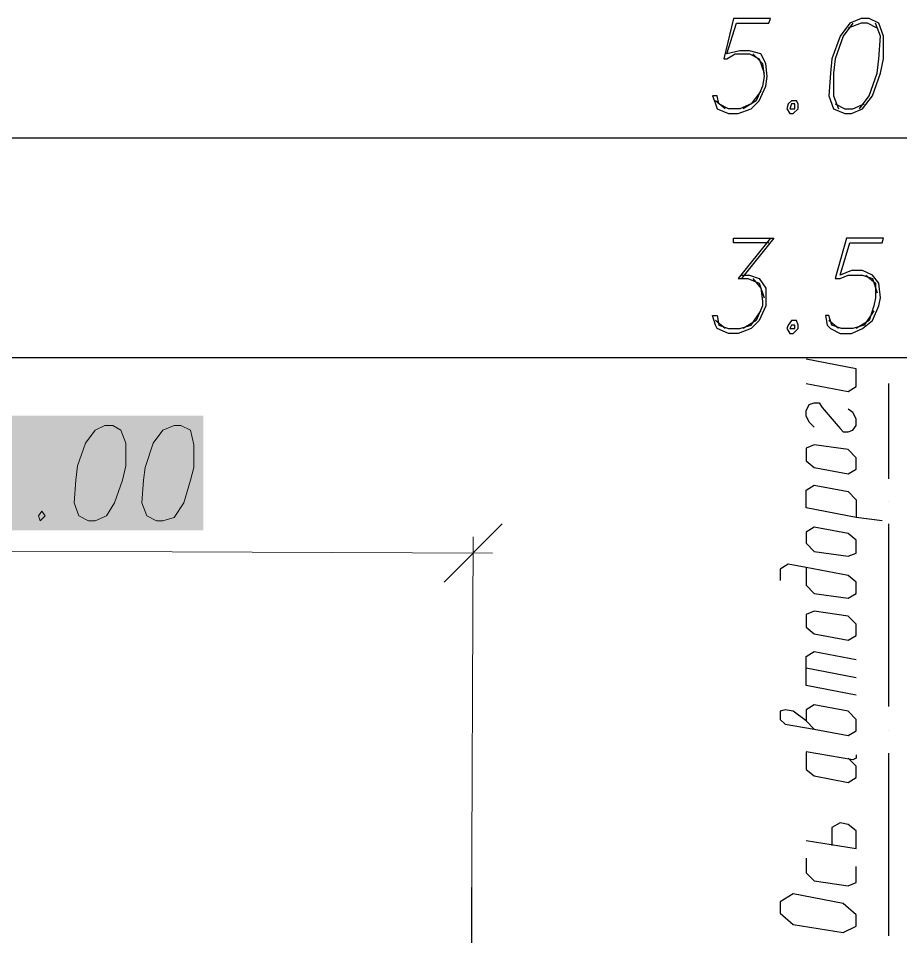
# Model space of a CAD drawing. Header units: millimetres. Extents: x 4241 to 6572, y 870 to 1291.
# Drawn here: x 5157.22 to 5180.34, y 939.85 to 963.92 of the extents above; entities that cross this region are included whole.
import ezdxf

# ---------------------------------------------------------------- set-up
doc = ezdxf.new("R2010")
doc.units = ezdxf.units.MM
doc.layers.add('PDF _0', color=7, linetype='Continuous')
doc.layers.add('PDF _Оси', color=1, linetype='Continuous')

msp = doc.modelspace()

# ---------------------------------------------------------------- linework, layer by layer
at = {"layer": 'PDF _0', "color": 5, "lineweight": 25}
for points in [[(5176.6771, 962.0162), (5176.4231, 961.6775), (5176.1267, 961.5505), (5175.8304, 961.5505), (5175.5764, 961.6775), (5175.5341, 961.8892), (5175.4071, 961.8892), (5175.4917, 961.6775), (5175.5341, 961.5505), (5175.8304, 961.4235), (5176.0844, 961.4235), (5176.4231, 961.5505), (5176.6348, 961.7622), (5176.8041, 962.1432), (5176.8464, 962.3972), (5176.8041, 962.7359), (5176.6771, 962.9899), (5176.3808, 963.0746), (5176.1267, 963.0746), (5175.7881, 962.9899), (5176.0421, 963.7943), (5176.8888, 963.7943), (5176.9311, 963.9213), (5175.9574, 963.9213), (5175.7034, 962.8629), (5175.7881, 962.8629), (5175.9997, 962.9899), (5176.3808, 962.9899), (5176.6348, 962.8629), (5176.7618, 962.4819)], [(5179.0902, 963.7943), (5178.8362, 963.4556), (5178.6245, 962.8629), (5178.5822, 962.4819), (5178.5822, 961.8892), (5178.7092, 961.5505)], [(5179.7252, 963.6673), (5179.4712, 963.7943), (5179.3019, 963.7943), (5178.9632, 963.6673)], [(5179.2595, 961.5505), (5179.5135, 961.8892), (5179.7252, 962.4819), (5179.7675, 962.8629), (5179.8099, 963.4556), (5179.6829, 963.7943)], [(5176.4654, 962.9899), (5176.7194, 962.7359), (5176.7618, 962.3972), (5176.7194, 962.1432), (5176.5501, 961.7622), (5176.2114, 961.5505)], [(5175.7457, 961.5505), (5175.4917, 961.7622)], [(5178.6245, 961.6775), (5178.8785, 961.5505), (5179.0902, 961.5505), (5179.3865, 961.6775)], [(5097.5534, 960.7885), (5162.1986, 960.7885)], [(5158.7271, 960.7885), (5316.3396, 960.7885)], [(5176.8888, 958.0367), (5175.9574, 958.0367), (5175.9574, 958.1637), (5177.0158, 958.1637), (5176.1691, 957.1054)], [(5176.9311, 958.1637), (5176.0844, 957.1054), (5176.3384, 957.1054), (5176.6348, 956.9784), (5176.7618, 956.5973)], [(5179.6405, 956.2587), (5179.3865, 955.8777), (5179.0902, 955.793), (5178.7938, 955.793), (5178.5398, 955.8777), (5178.4552, 956.1317), (5178.3705, 956.1317), (5178.4128, 955.8777), (5178.4975, 955.793), (5178.7515, 955.666), (5179.0479, 955.666), (5179.3442, 955.793), (5179.5982, 956.0047), (5179.7675, 956.3857), (5179.8099, 956.5973), (5179.7675, 956.9784), (5179.5982, 957.19), (5179.3442, 957.317), (5179.0479, 957.317), (5178.7515, 957.19), (5179.0055, 958.0367), (5179.8522, 958.0367), (5179.8945, 958.1637), (5178.9208, 958.1637), (5178.6245, 957.1054), (5178.7515, 957.1054), (5178.9632, 957.19), (5179.3442, 957.19), (5179.5982, 957.1054), (5179.7252, 956.7243)], [(5176.1691, 957.19), (5176.3808, 957.19), (5176.6348, 957.1054), (5176.8041, 956.8514), (5176.8041, 956.5127), (5176.8041, 956.3857), (5176.6348, 956.0047), (5176.4231, 955.793), (5176.0844, 955.666), (5175.8304, 955.666), (5175.5341, 955.793), (5175.4917, 955.8777), (5175.4071, 956.1317), (5175.5341, 956.1317), (5175.5764, 955.8777), (5175.8304, 955.793), (5176.1267, 955.793), (5176.4231, 955.8777), (5176.6771, 956.2587)], [(5179.4289, 957.19), (5179.6829, 956.9784), (5179.6829, 956.5973), (5179.6405, 956.3857), (5179.5135, 956.0047), (5179.1749, 955.793)], [(5176.4654, 957.1054), (5176.6771, 956.8514), (5176.7194, 956.5127), (5176.7194, 956.3857), (5176.5501, 956.0047), (5176.2114, 955.793)], [(5175.7457, 955.793), (5175.4917, 956.0047)], [(5178.7092, 955.793), (5178.4552, 956.0047)], [(5132.5219, 955.031), (5229.0876, 955.031)]]:
    msp.add_lwpolyline(points, dxfattribs=at)
for points in [[(5179.3019, 963.9213), (5179.0055, 963.7943), (5178.7515, 963.4556), (5178.5398, 962.8629), (5178.4975, 962.4819), (5178.4552, 961.8892), (5178.5822, 961.5505), (5178.8785, 961.4235), (5179.0479, 961.4235), (5179.3442, 961.5505), (5179.5982, 961.8892), (5179.8099, 962.4819), (5179.8945, 962.8629), (5179.8945, 963.4556), (5179.7675, 963.7943), (5179.5135, 963.9213)], [(5177.4815, 961.7622), (5177.3968, 961.6775), (5177.3545, 961.5505), (5177.4391, 961.4235), (5177.5238, 961.4235), (5177.6508, 961.5505), (5177.6508, 961.6775), (5177.6085, 961.7622)], [(5177.4815, 961.6775), (5177.4391, 961.5505), (5177.5661, 961.5505), (5177.5661, 961.6775)], [(5177.4815, 956.0047), (5177.3968, 955.8777), (5177.3545, 955.793), (5177.4391, 955.666), (5177.5238, 955.666), (5177.6508, 955.793), (5177.6508, 955.8777), (5177.6085, 956.0047)], [(5177.4815, 955.8777), (5177.4391, 955.793), (5177.5661, 955.793), (5177.5661, 955.8777)]]:
    msp.add_lwpolyline(points, close=True, dxfattribs=at)
at = {"layer": 'PDF _0', "color": 1, "lineweight": 25}
for points in [[(5177.8625, 954.3536), (5178.9632, 954.1419), (5179.1749, 954.2689), (5179.1749, 954.7346), (5177.8625, 954.9886)], [(5178.0741, 953.2106), (5177.9471, 953.3376), (5177.8625, 953.5069), (5177.8625, 953.6339), (5177.9471, 953.8032), (5178.0741, 953.8456), (5178.2012, 953.8456), (5178.2858, 953.7186), (5178.7515, 953.1682), (5178.8362, 953.0836), (5178.9632, 953.0836), (5179.0902, 953.1259), (5179.1749, 953.2529), (5179.1749, 953.4222), (5179.0902, 953.5916), (5178.9632, 953.6762)], [(5179.8522, 950.7551), (5179.1749, 950.8398), (5177.8625, 951.0938), (5177.8625, 951.5595), (5178.0741, 951.6865), (5178.9632, 951.5172), (5179.1749, 951.3055), (5179.1749, 950.8398)], [(5177.8625, 949.5274), (5177.8625, 949.0617), (5178.0741, 948.8501), (5178.9632, 948.7231), (5179.1749, 948.8501), (5179.1749, 949.1464), (5178.9632, 949.3158), (5177.8625, 949.5274), (5177.3968, 949.6121), (5177.1851, 949.4851), (5177.1851, 949.1888)], [(5177.8625, 946.9027), (5177.8625, 947.199), (5178.0741, 947.326), (5179.1749, 947.1143)], [(5179.1749, 946.183), (5177.8625, 946.437), (5177.8625, 946.9027), (5179.1749, 946.6487)], [(5178.0741, 945.294), (5178.9632, 945.1246), (5179.1749, 945.2516), (5179.1749, 945.548), (5178.9632, 945.7596), (5178.0741, 945.929), (5177.8625, 945.802), (5177.8625, 945.5056), (5177.5238, 945.7596), (5177.3121, 945.802), (5177.1851, 945.7596), (5177.1851, 945.548), (5177.3121, 945.421), (5178.0741, 945.294), (5177.8625, 945.5056)], [(5179.1749, 944.6166), (5179.1749, 944.5319), (5179.0902, 944.4896), (5177.8625, 944.7013), (5177.8625, 944.2356), (5178.0741, 944.0662), (5178.9632, 943.8969), (5179.1749, 944.0239), (5179.1749, 944.3203), (5178.9632, 944.5319)], [(5177.8625, 942.3728), (5179.1749, 942.1612), (5179.1749, 942.6269), (5178.9632, 942.7962), (5178.7515, 942.8385), (5178.5398, 942.7115), (5178.5398, 942.2458)], [(5177.8625, 941.9072), (5177.8625, 941.5262), (5178.0741, 941.3145), (5178.9632, 941.1875), (5179.1749, 941.2721), (5179.1749, 941.6955)]]:
    msp.add_lwpolyline(points, dxfattribs=at)
at = {"layer": 'PDF _0', "color": 5, "lineweight": 18}
for points in [[(5159.4892, 953.2529), (5159.2352, 953.1259), (5158.9812, 952.7872), (5158.7695, 952.1945), (5158.7271, 951.8135), (5158.6848, 951.2208), (5158.8118, 950.8821), (5159.0658, 950.7551), (5159.2352, 950.7551), (5159.5315, 950.8821), (5159.7432, 951.2208), (5159.9549, 951.8135), (5160.0395, 952.1945), (5160.0395, 952.7872), (5159.9125, 953.1259), (5159.7008, 953.2529)], [(5161.3096, 953.2529), (5161.0132, 953.1259), (5160.7592, 952.7872), (5160.5475, 952.1522), (5160.5052, 951.8135), (5160.4629, 951.2208), (5160.5899, 950.8821), (5160.8439, 950.7551), (5161.0132, 950.7551), (5161.3096, 950.8398), (5161.5636, 951.2208), (5161.7329, 951.8135), (5161.8176, 952.1522), (5161.8176, 952.7449), (5161.7329, 953.1259), (5161.4789, 953.2529)], [(5157.8381, 951.0091), (5157.7534, 950.8821), (5157.7958, 950.7551), (5157.9228, 950.8821)]]:
    msp.add_lwpolyline(points, close=True, dxfattribs=at)
at = {"layer": 'PDF _0', "color": 1, "lineweight": 25}
for points in [[(5179.1749, 952.4062), (5178.9632, 952.6179), (5178.0741, 952.7449), (5177.8625, 952.6602), (5177.8625, 952.3215), (5178.0741, 952.1522), (5178.9632, 951.9828), (5179.1749, 952.1099)], [(5179.1749, 950.2471), (5178.9632, 950.4165), (5178.0741, 950.5858), (5177.8625, 950.4588), (5177.8625, 950.1625), (5178.0741, 949.9508), (5178.9632, 949.8238), (5179.1749, 949.9084)], [(5179.1749, 948.0457), (5178.9632, 948.2574), (5178.0741, 948.3844), (5177.8625, 948.2997), (5177.8625, 947.961), (5178.0741, 947.7917), (5178.9632, 947.6224), (5179.1749, 947.7494)], [(5179.1749, 940.1291), (5179.1749, 940.4254), (5178.8362, 940.7218), (5177.5238, 940.9758), (5177.1851, 940.7641), (5177.1851, 940.4678), (5177.5238, 940.1714), (5178.8362, 939.9598)]]:
    msp.add_lwpolyline(points, close=True, dxfattribs=at)
at = {"layer": 'PDF _0', "color": 5, "lineweight": 18}
for points in [[(5168.3795, 949.1464), (5169.9035, 950.6705)], [(5169.0992, 940.0444), (5169.1415, 950.3318)], [(5169.6495, 949.9084), (5148.6515, 949.9931)]]:
    msp.add_lwpolyline(points, dxfattribs=at)
at = {"layer": 'PDF _0', "color": 7, "true_color": 0xffffff, "transparency": 33554559}
for points in [[(5156.2294, 953.5069), (5156.2294, 950.5011), (5162.0716, 953.5069)], [(5156.2294, 950.5011), (5162.0716, 953.5069), (5162.0716, 950.5011)]]:
    msp.add_solid(points, dxfattribs=at)
at = {"layer": 'PDF _Оси', "lineweight": 25}
for points in [[(5180.0216, 954.3536), (5180.0216, 951.8558)], [(5180.0216, 951.2632), (5180.0216, 951.2632)], [(5180.0216, 950.6705), (5180.0216, 945.8866)], [(5180.0216, 945.2516), (5180.0216, 945.2516)], [(5180.0216, 944.6589), (5180.0216, 939.8751)], [(5169.0992, 941.1451), (5169.0992, 936.1073)]]:
    msp.add_lwpolyline(points, dxfattribs=at)

doc.saveas('drawing.dxf')
